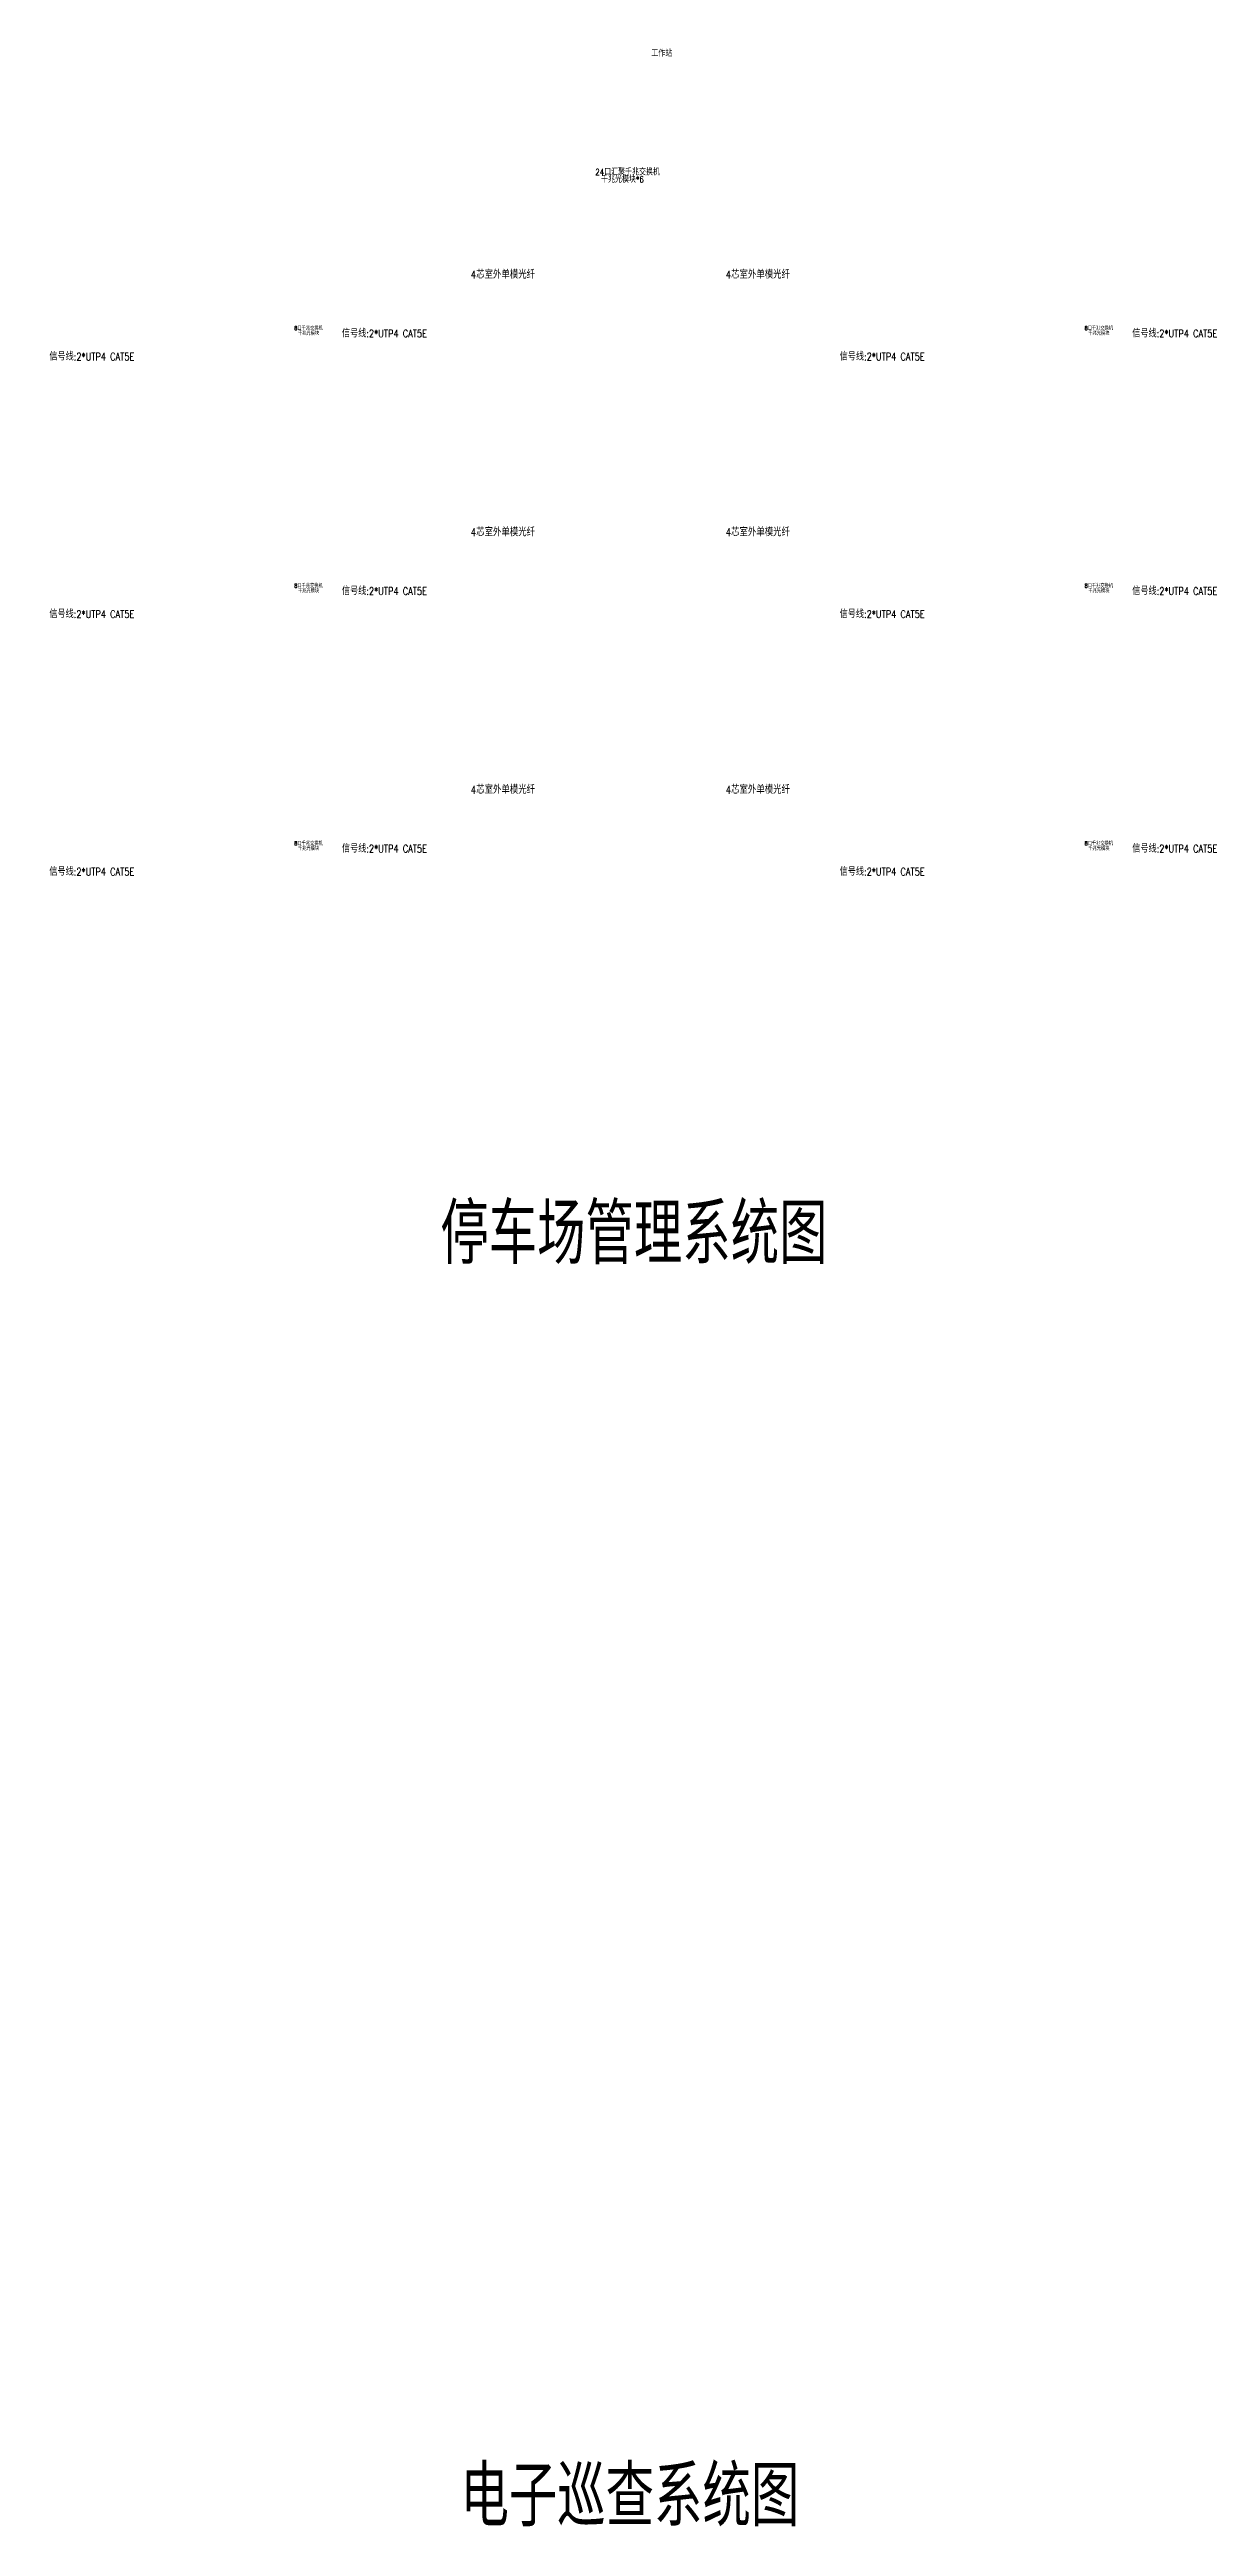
# Model space of a CAD drawing. Extents: x 2114868 to 5528286, y 1846921 to 2016792.
# Drawn here: x 3261355 to 3284745, y 1850488 to 1900385 of the extents above; entities that cross this region are included whole.
import ezdxf
from ezdxf.enums import TextEntityAlignment as Align

# ---------------------------------------------------------------- set-up
doc = ezdxf.new("R2010")
doc.units = 0
doc.header["$LTSCALE"] = 1000
doc.header["$MEASUREMENT"] = 0
doc.layers.add('PUB_TITLE', color=4, linetype='Continuous')
doc.layers.add('智能化', color=7, linetype='Continuous')
doc.layers.add('弱电', color=7, linetype='Continuous', lineweight=13)
doc.styles.add('_TEL_DIM', font='SIMPLEX', dxfattribs={"width": 0.8, "height": 3.5, "bigfont": 'HZTXT'})
doc.styles.add('HZTXT', font='SIMPLEX.shx', dxfattribs={"width": 0.8, "height": 2500, "bigfont": 'HZTXT.shx'})
doc.styles.add('STYLE4', font='romans.shx', dxfattribs={"width": 0.8, "height": 0.7, "bigfont": 'hztxt.shx'})

msp = doc.modelspace()

# ---------------------------------------------------------------- texts
at = {"layer": 'PUB_TITLE', "style": 'HZTXT', "width": 0.8}
for s, p in [('停车场管理系统图', (3269229, 1875918)), ('电子巡查系统图', (3269635, 1850488))]:
    msp.add_text(s, height=1218.8, dxfattribs=at).set_placement(p)
at = {"layer": '弱电', "color": 120, "style": '_TEL_DIM', "width": 0.8}
for p in [(3269844, 1895773), (3274979, 1895773), (3269844, 1890584), (3274979, 1890584), (3269844, 1885395), (3274979, 1885395)]:
    msp.add_text('4芯室外单模光纤', height=156.8, dxfattribs=at).set_placement(p)
at = {"layer": '智能化', "color": 3, "linetype": 'ByBlock', "style": 'STYLE4', "width": 0.8}
for s, p in [('工作站', (3273480, 1900242, 44979)), ('24口汇聚千兆交换机', (3272350, 1897853, 44979)), ('千兆光模块*6', (3272466, 1897705, 44979))]:
    msp.add_text(s, height=130.2, dxfattribs=at).set_placement(p)
at = {"layer": '智能化', "color": 2, "linetype": 'ByBlock', "style": '_TEL_DIM', "width": 0.8}
for s, p in [('8口千兆交换机', (3266574, 1894773)), ('千兆光模块', (3266574, 1894671)), ('8口千兆交换机', (3282496, 1894773)), ('千兆光模块', (3282496, 1894671)), ('8口千兆交换机', (3266574, 1889584)), ('8口千兆交换机', (3282496, 1889584)), ('千兆光模块', (3266574, 1889482)), ('千兆光模块', (3282496, 1889482)), ('8口千兆交换机', (3266574, 1884395)), ('千兆光模块', (3266574, 1884293)), ('8口千兆交换机', (3282496, 1884395)), ('千兆光模块', (3282496, 1884293))]:
    msp.add_text(s, height=78.8, dxfattribs=at).set_placement(p, align=Align.MIDDLE_CENTER)
for p in [(3267246, 1894588, -44041), (3283169, 1894588, -44041), (3261352, 1894124, 182), (3277274, 1894124, 182), (3261352, 1888936, 182), (3267246, 1889400, -44041), (3277274, 1888936, 182), (3283169, 1889400, -44041), (3267246, 1884211, -44041), (3283169, 1884211, -44041), (3261352, 1883747, 182), (3277274, 1883747, 182)]:
    msp.add_text('信号线:2*UTP4 CAT5E', height=151.73, dxfattribs=at).set_placement(p)

doc.saveas('drawing.dxf')
